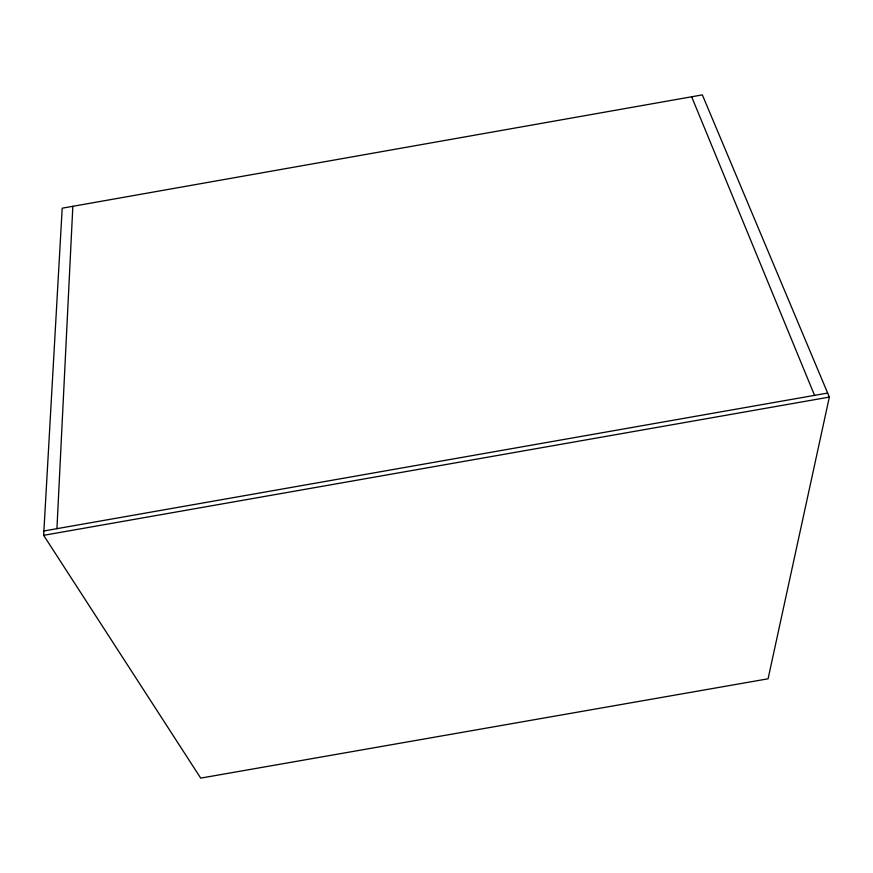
<?xml version="1.0" encoding="UTF-8"?>
<svg xmlns="http://www.w3.org/2000/svg" width="873" height="873" viewBox="0 0 873 873"><rect width="100%" height="100%" fill="white"/><g stroke="black" fill="none" stroke-linecap="round" stroke-linejoin="round"><path stroke-width="1.31" d="M56.931 528.667L72.841 206.312M43.65 535.324L62.201 208.189L702.35 94.884L829.35 397.084L768.076 678.801L200.703 778.116L43.65 535.324L829.35 397.084M43.901 530.959L827.659 393.057M691.656 96.772L814.553 395.36"/></g></svg>
